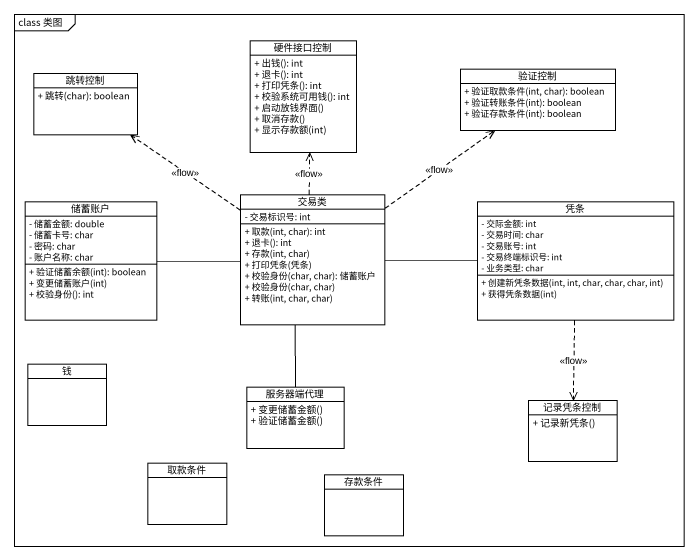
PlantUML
@startuml
mainframe class 类图
hide circle
hide empty members
skinparam classAttributeIconSize 0
class 硬件接口控制 {
  + 出钱(): int
  + 退卡(): int
  + 打印凭条(): int
  + 校验系统可用钱(): int
  + 启动放钱界面()
  + 取消存款()
  + 显示存款额(int)
}
class 跳转控制 {
  + 跳转(char): boolean
}
class 验证控制 {
  + 验证取款条件(int, char): boolean
  + 验证转账条件(int): boolean
  + 验证存款条件(int): boolean
}
class 储蓄账户 {
  - 储蓄金额: double
  - 储蓄卡号: char
  - 密码: char
  - 账户名称: char
  + 验证储蓄余额(int): boolean
  + 变更储蓄账户(int)
  + 校验身份(): int
}
class 交易类 {
  - 交易标识号: int
  + 取款(int, char): int
  + 退卡(): int
  + 存款(int, char)
  + 打印凭条(凭条)
  + 校验身份(char, char): 储蓄账户
  + 校验身份(char, char)
  + 转账(int, char, char)
}
class 凭条 {
  - 交际金额: int
  - 交易时间: char
  - 交易账号: int
  - 交易终端标识号: int
  - 业务类型: char
  + 创建新凭条数据(int, int, char, char, char, int)
  + 获得凭条数据(int)
}
class 钱
class 服务器端代理 {
  + 变更储蓄金额()
  + 验证储蓄金额()
}
class 记录凭条控制 {
  + 记录新凭条()
}
class 取款条件
class 存款条件
储蓄账户 -right- 交易类
交易类 .up.> 硬件接口控制 : <<flow>>
交易类 .up.> 跳转控制 : <<flow>>
交易类 .up.> 验证控制 : <<flow>>
交易类 -right- 凭条
凭条 ..> 记录凭条控制 : <<flow>>
服务器端代理 -up- 交易类
@enduml
